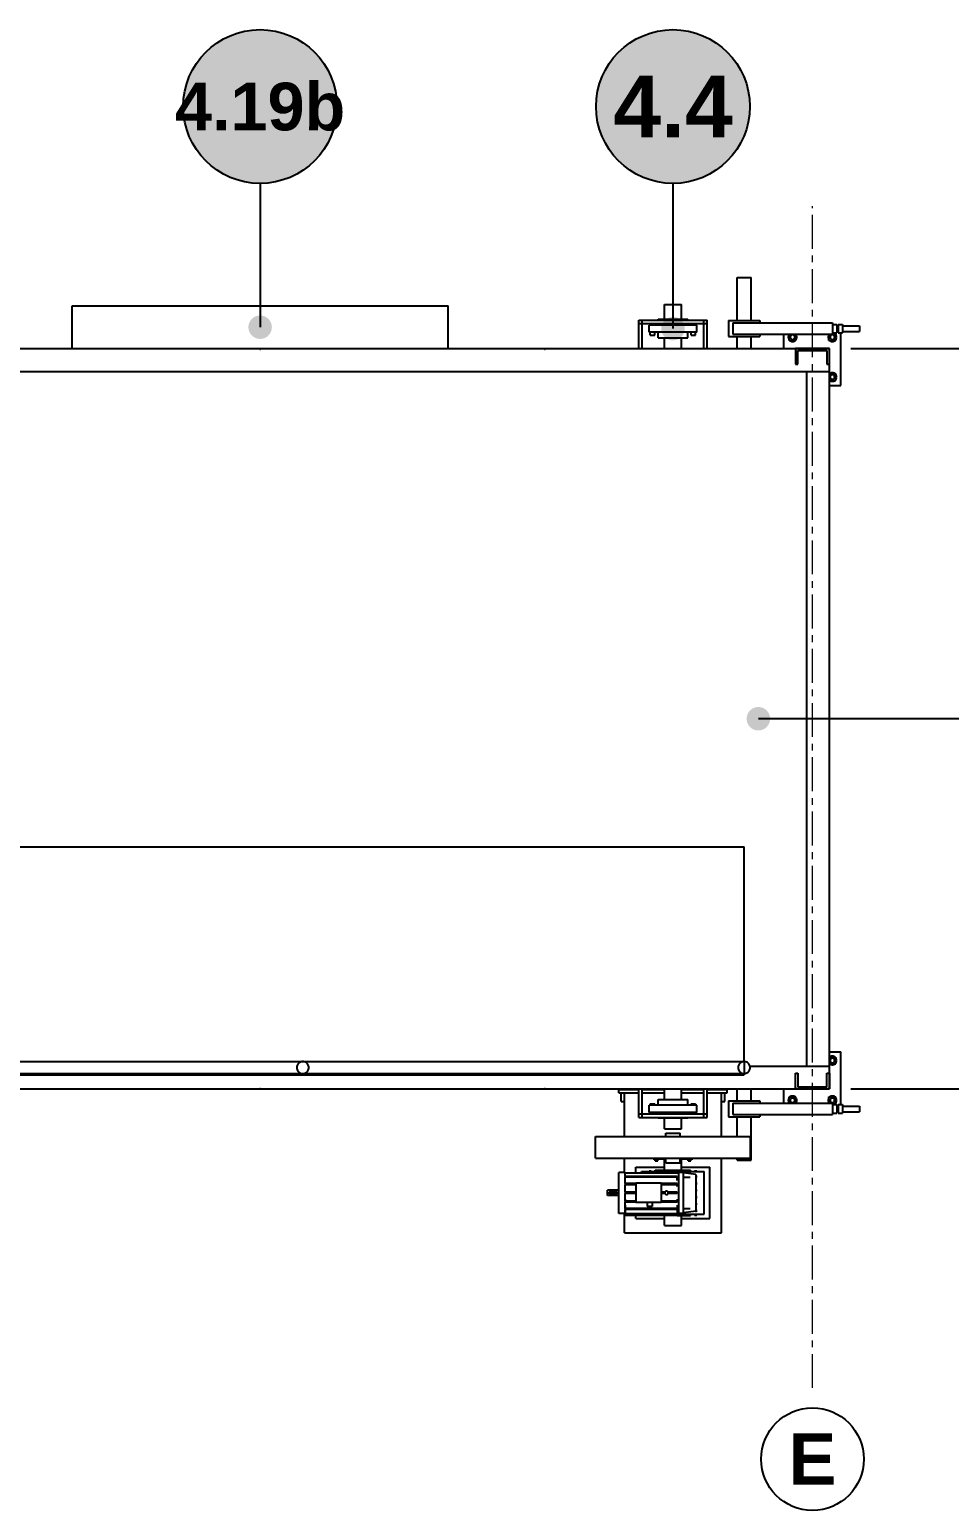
# Model space of a CAD drawing. Header units: millimetres. Extents: x 0 to 420, y 0 to 297.
# Drawn here: x 186.7 to 229.7, y 102.3 to 171.6 of the extents above; entities that cross this region are included whole.
import ezdxf
from ezdxf.enums import TextEntityAlignment as Align

# ---------------------------------------------------------------- set-up
doc = ezdxf.new("R2010")
doc.units = ezdxf.units.MM
doc.header["$LTSCALE"] = 0.5
doc.linetypes.add('CENTER', pattern=[5.08, 3.175, -0.635, 0.635, -0.635])
for name, color, linetype, lineweight in [('COTAS', 7, 'CONTINUOUS', 25), ('EJES', 1, 'CENTER', 18), ('FINO', 7, 'CONTINUOUS', 25), ('RELLENO', 9, 'CONTINUOUS', 13), ('TEXTO', 7, 'CONTINUOUS', 25)]:
    doc.layers.add(name, color=color, linetype=linetype, lineweight=lineweight)
doc.styles.add('NEGRITA', font='arialbd.ttf')
doc.styles.get("Standard").update_dxf_attribs({"font": 'arial.ttf'})
doc.dimstyles.new('IRAM', dxfattribs={"dimtxt": 2.5, "dimasz": 2.5, "dimexe": 1.5, "dimexo": 1, "dimgap": 0.8, "dimtad": 1, "dimdec": 1, "dimtxsty": 'Standard', "dimcen": 2.5, "dimazin": 3, "dimtfac": 1, "dimtmove": 0, "dimatfit": 3})

msp = doc.modelspace()

# ---------------------------------------------------------------- hatches: boundary and pattern name
at = {"layer": 'COTAS'}
h = msp.add_hatch(color=7, dxfattribs=at)
edge = h.paths.add_edge_path()
edge.add_arc((197.4547, 157.6667), 0.55, 0, 360)
h = msp.add_hatch(color=7, dxfattribs=at)
edge = h.paths.add_edge_path()
edge.add_arc((216.788, 157.6), 0.55, 0, 360)
h = msp.add_hatch(color=7, dxfattribs=at)
edge = h.paths.add_edge_path()
edge.add_arc((220.788, 139.3333), 0.55, 0, 360)
at = {"layer": 'RELLENO', "true_color": 0xffffff}
h = msp.add_hatch(color=7, dxfattribs=at)
edge = h.paths.add_edge_path()
edge.add_arc((197.4547, 168), 3.6, 0, 360)
h = msp.add_hatch(color=7, dxfattribs=at)
edge = h.paths.add_edge_path()
edge.add_arc((216.788, 168), 3.6, 0, 360)

# ---------------------------------------------------------------- linework, layer by layer
at = {"layer": 'COTAS'}
for p, q in [((197.4547, 164.4), (197.4547, 157.6667)), ((216.788, 164.4), (216.788, 157.6)), ((238.5213, 139.3333), (220.788, 139.3333))]:
    msp.add_line(p, q, dxfattribs=at)
for centre, radius in [((197.4547, 168), 3.6), ((216.788, 168), 3.6), ((223.3213, 104.6667), 2.4)]:
    msp.add_circle(centre, radius, dxfattribs=at)
at = {"layer": 'EJES'}
msp.add_line((223.3213, 108), (223.3213, 163.3333), dxfattribs=at)
at = {"layer": 'FINO'}
for p, q in [((219.788, 157.9733), (219.788, 160)), ((220.4547, 157.9733), (220.4547, 160)), ((188.6547, 156.6667), (188.6547, 158.6667)), ((188.6547, 158.6667), (206.2547, 158.6667)), ((206.2547, 156.6667), (206.2547, 158.6667)), ((216.388, 158.04), (216.388, 158.7333)), ((217.188, 158.04), (217.188, 158.7333)), ((215.188, 157.84), (215.188, 158)), ((215.188, 158), (218.388, 158)), ((215.188, 156.6667), (215.188, 158)), ((215.188, 158), (215.348, 158)), ((215.188, 157.84), (218.388, 157.84)), ((215.348, 156.6667), (215.348, 158)), ((215.6747, 157.4333), (215.6747, 157.7667)), ((217.9013, 157.7667), (215.6747, 157.7667)), ((217.9013, 157.4333), (215.6747, 157.4333)), ((215.728, 157.7667), (215.728, 157.8333)), ((215.728, 157.3), (215.728, 157.4333)), ((215.9413, 157.7667), (215.9413, 157.8333)), ((215.9413, 157.3), (215.9413, 157.4333)), ((216.0947, 158), (216.0947, 158.04)), ((216.0947, 157.7667), (216.0947, 157.84)), ((216.0947, 157.1733), (216.0947, 157.4333)), ((217.4813, 158), (217.4813, 158.04)), ((217.4813, 157.7667), (217.4813, 157.84)), ((217.4813, 157.1733), (217.4813, 157.4333)), ((217.6347, 157.7667), (217.6347, 157.8333)), ((217.6347, 157.3), (217.6347, 157.4333)), ((217.848, 157.7667), (217.848, 157.8333)), ((217.848, 157.3), (217.848, 157.4333)), ((217.9013, 157.4333), (217.9013, 157.7667)), ((218.228, 156.6667), (218.228, 158)), ((218.228, 158), (218.388, 158)), ((218.388, 157.84), (218.388, 158)), ((218.388, 156.6667), (218.388, 158)), ((219.388, 157.9733), (220.8547, 157.9733)), ((219.388, 157.9733), (219.388, 157.2267)), ((219.588, 157.8667), (224.2547, 157.8667)), ((219.588, 157.8667), (219.588, 157.3333)), ((220.8547, 157.9733), (220.8547, 157.8667)), ((224.2547, 157.8667), (224.2547, 157.3333)), ((224.2547, 157.8), (224.468, 157.8)), ((224.2547, 157.4), (224.468, 157.4)), ((224.468, 157.8), (224.468, 157.4)), ((224.468, 157.7333), (224.5213, 157.7333)), ((224.468, 157.4667), (224.5213, 157.4667)), ((224.5213, 157.8), (224.7347, 157.8)), ((224.5213, 157.8), (224.5213, 157.4)), ((224.5213, 157.4), (224.7347, 157.4)), ((224.6547, 154.9333), (224.6547, 157.4)), ((224.7347, 157.8), (224.7347, 157.4)), ((224.7347, 157.7333), (225.5213, 157.7333)), ((224.7347, 157.4667), (225.5213, 157.4667)), ((216.388, 156.6667), (216.388, 157.1733)), ((217.188, 156.6667), (217.188, 157.1733)), ((219.388, 157.2267), (220.8547, 157.2267)), ((219.588, 157.3333), (224.2547, 157.3333)), ((219.788, 156.6667), (219.788, 157.2267)), ((220.4547, 156.6667), (220.4547, 157.2267)), ((220.8547, 157.3333), (220.8547, 157.2267)), ((221.988, 156.6667), (221.988, 157.3333)), ((222.228, 157.04), (222.228, 157.3333)), ((222.228, 157.04), (222.548, 157.04)), ((222.548, 157.04), (222.548, 157.3333)), ((224.0947, 157.04), (224.0947, 157.3333)), ((224.0947, 157.04), (224.4147, 157.04)), ((224.2547, 157.36), (224.4147, 157.36)), ((224.4147, 157.04), (224.4147, 157.36)), ((50.788, 156.6667), (224.1213, 156.6667)), ((184.1413, 156.6667), (197.4347, 156.6667)), ((197.4347, 156.64), (197.4347, 156.6667)), ((197.4347, 156.64), (197.4747, 156.64)), ((197.4747, 156.64), (197.4747, 156.6667)), ((197.4747, 156.6667), (210.768, 156.6667)), ((210.768, 156.64), (210.768, 156.6667)), ((210.768, 156.64), (210.808, 156.64)), ((210.808, 156.64), (210.808, 156.6667)), ((210.808, 156.6667), (224.1013, 156.6667)), ((222.5213, 156.6667), (222.5213, 155.9333)), ((224.1213, 156.6667), (222.5213, 156.6667)), ((222.6413, 155.9333), (222.6413, 156.5733)), ((222.6413, 156.5733), (224.0013, 156.5733)), ((224.0013, 156.5733), (224.0013, 155.9333)), ((224.1013, 156.64), (224.1013, 156.6667)), ((224.1013, 156.64), (224.1213, 156.64)), ((224.1213, 155.9333), (224.1213, 156.6667)), ((224.1213, 122), (224.1213, 156.6667)), ((224.1213, 155.6), (224.1213, 156.64)), ((50.788, 155.6), (224.1213, 155.6)), ((222.5213, 155.9333), (222.6413, 155.9333)), ((223.0547, 123.0667), (223.0547, 155.6)), ((223.0547, 155.6), (224.1213, 155.6)), ((224.0013, 155.9333), (224.1213, 155.9333)), ((224.1213, 123.0667), (224.1213, 155.6)), ((224.1213, 155.4933), (224.4147, 155.4933)), ((224.4147, 155.1733), (224.4147, 155.4933)), ((224.1213, 155.1733), (224.4147, 155.1733)), ((224.1213, 154.9333), (224.6547, 154.9333)), ((54.788, 133.3333), (220.1213, 133.3333)), ((220.1213, 123.28), (220.1213, 133.3333)), ((224.1213, 123.7333), (224.6547, 123.7333)), ((224.1213, 123.4933), (224.4147, 123.4933)), ((224.4147, 123.1733), (224.4147, 123.4933)), ((224.6547, 121.2667), (224.6547, 123.7333)), ((54.788, 123.28), (220.1213, 123.28)), ((220.3933, 123.0667), (224.1213, 123.0667)), ((222.5213, 122), (222.5213, 122.7333)), ((222.5213, 122.7333), (222.6413, 122.7333)), ((222.6413, 122.7333), (222.6413, 122.0933)), ((223.0547, 123.0667), (224.1213, 123.0667)), ((224.0013, 122.0933), (224.0013, 122.7333)), ((224.0013, 122.7333), (224.1213, 122.7333)), ((224.1213, 123.1733), (224.4147, 123.1733)), ((224.1213, 122.0267), (224.1213, 123.0667)), ((224.1213, 122.7333), (224.1213, 122)), ((54.788, 122.72), (220.1213, 122.72)), ((54.788, 122.6667), (220.1213, 122.6667)), ((220.1213, 122.6667), (220.1213, 122.72)), ((222.6413, 122.0933), (224.0013, 122.0933)), ((50.788, 122), (224.1213, 122)), ((184.1413, 122), (197.4347, 122)), ((197.4347, 122.0267), (197.4747, 122.0267)), ((197.4347, 122), (197.4347, 122.0267)), ((197.4747, 122), (197.4747, 122.0267)), ((197.4747, 122), (210.768, 122)), ((210.768, 122.0267), (210.808, 122.0267)), ((210.768, 122), (210.768, 122.0267)), ((210.808, 122), (210.808, 122.0267)), ((210.808, 122), (224.1013, 122)), ((214.2547, 121.8133), (214.2547, 121.9733)), ((214.2547, 121.9733), (215.188, 121.9733)), ((214.2547, 121.8133), (215.188, 121.8133)), ((214.3613, 121.4133), (214.3613, 121.8133)), ((214.5213, 119.7733), (214.5213, 121.8133)), ((215.188, 120.6667), (215.188, 122)), ((215.348, 120.6667), (215.348, 122)), ((215.348, 121.9733), (216.388, 121.9733)), ((215.348, 121.8133), (216.388, 121.8133)), ((216.0947, 121.2333), (216.0947, 121.5067)), ((216.388, 121.5067), (216.388, 122)), ((217.188, 121.5067), (217.188, 122)), ((217.188, 121.9733), (218.228, 121.9733)), ((217.188, 121.8133), (218.228, 121.8133)), ((217.4813, 121.2333), (217.4813, 121.5067)), ((218.228, 120.6667), (218.228, 122)), ((218.388, 120.6667), (218.388, 122)), ((218.388, 121.9733), (219.3213, 121.9733)), ((218.388, 121.8133), (219.3213, 121.8133)), ((219.0547, 119.7733), (219.0547, 121.8133)), ((219.2147, 121.4133), (219.2147, 121.8133)), ((219.3213, 121.8133), (219.3213, 121.9733)), ((219.388, 121.44), (220.8547, 121.44)), ((219.388, 121.44), (219.388, 120.6933)), ((219.788, 121.44), (219.788, 122)), ((220.4547, 121.44), (220.4547, 122)), ((220.8547, 121.44), (220.8547, 121.3333)), ((221.988, 121.3333), (221.988, 122)), ((222.228, 121.3333), (222.228, 121.6267)), ((222.228, 121.6267), (222.548, 121.6267)), ((224.1213, 122), (222.5213, 122)), ((222.548, 121.3333), (222.548, 121.6267)), ((224.0947, 121.3333), (224.0947, 121.6267)), ((224.0947, 121.6267), (224.4147, 121.6267)), ((224.1013, 122.0267), (224.1213, 122.0267)), ((224.1013, 122), (224.1013, 122.0267)), ((224.4147, 121.3067), (224.4147, 121.6267)), ((215.188, 120.6667), (215.188, 120.8267)), ((215.188, 120.8267), (218.388, 120.8267)), ((215.188, 120.6667), (218.388, 120.6667)), ((215.188, 120.6667), (215.348, 120.6667)), ((215.6747, 120.9), (215.6747, 121.2333)), ((217.9013, 121.2333), (215.6747, 121.2333)), ((217.9013, 120.9), (215.6747, 120.9)), ((215.728, 121.2333), (215.728, 121.3)), ((215.728, 120.8267), (215.728, 120.9)), ((215.9413, 121.2333), (215.9413, 121.3)), ((215.9413, 120.8267), (215.9413, 120.9)), ((216.0947, 120.8267), (216.0947, 120.9)), ((216.0947, 120.64), (216.0947, 120.6667)), ((217.4813, 120.8267), (217.4813, 120.9)), ((217.4813, 120.64), (217.4813, 120.6667)), ((217.6347, 121.2333), (217.6347, 121.3)), ((217.6347, 120.8267), (217.6347, 120.9)), ((217.848, 121.2333), (217.848, 121.3)), ((217.848, 120.8267), (217.848, 120.9)), ((217.9013, 120.9), (217.9013, 121.2333)), ((218.228, 120.6667), (218.388, 120.6667)), ((218.388, 120.6667), (218.388, 120.8267)), ((219.388, 120.6933), (220.8547, 120.6933)), ((219.588, 121.3333), (224.2547, 121.3333)), ((219.588, 121.3333), (219.588, 120.8)), ((219.588, 120.8), (224.2547, 120.8)), ((219.788, 119.7733), (219.788, 120.6933)), ((220.4547, 118.6667), (220.4547, 120.6933)), ((220.8547, 120.8), (220.8547, 120.6933)), ((224.2547, 121.3333), (224.2547, 120.8)), ((224.2547, 121.3067), (224.4147, 121.3067)), ((224.2547, 121.2667), (224.468, 121.2667)), ((224.2547, 120.8667), (224.468, 120.8667)), ((224.468, 121.2667), (224.468, 120.8667)), ((224.468, 121.2), (224.5213, 121.2)), ((224.468, 120.9333), (224.5213, 120.9333)), ((224.5213, 121.2667), (224.7347, 121.2667)), ((224.5213, 121.2667), (224.5213, 120.8667)), ((224.5213, 120.8667), (224.7347, 120.8667)), ((224.7347, 121.2667), (224.7347, 120.8667)), ((224.7347, 121.2), (225.5213, 121.2)), ((224.7347, 120.9333), (225.5213, 120.9333)), ((216.388, 120.1333), (216.388, 120.64)), ((217.188, 120.1333), (217.188, 120.64)), ((213.1547, 118.76), (213.1547, 119.7733)), ((213.1547, 118.76), (213.1547, 119.7733)), ((216.4547, 119.7733), (216.4547, 119.9333)), ((217.1213, 119.7733), (217.1213, 119.9333)), ((220.4213, 118.76), (220.4213, 119.7733)), ((214.5213, 118.0933), (214.5213, 118.76)), ((215.8547, 118.72), (215.8547, 118.7387)), ((215.8547, 118.7387), (216.4547, 118.7387)), ((215.8547, 118.72), (216.4547, 118.72)), ((215.948, 118.64), (215.948, 118.72)), ((216.0813, 118.64), (216.0813, 118.72)), ((216.388, 118.2), (216.388, 118.6667)), ((216.4547, 118.5333), (216.4547, 118.76)), ((217.1213, 118.5333), (217.1213, 118.76)), ((217.1213, 118.7387), (217.7213, 118.7387)), ((217.1213, 118.72), (217.7213, 118.72)), ((217.188, 118.2), (217.188, 118.6667)), ((217.4947, 118.64), (217.4947, 118.72)), ((217.628, 118.64), (217.628, 118.72)), ((217.7213, 118.72), (217.7213, 118.7387)), ((219.0547, 115.2667), (219.0547, 118.76)), ((219.788, 118.6667), (219.788, 118.76)), ((214.5427, 118.0933), (214.2547, 118.0933)), ((217.0627, 118.0507), (214.5427, 118.0507)), ((214.5427, 117.908), (214.5427, 117.8667)), ((216.9907, 117.908), (214.5427, 117.908)), ((215.0547, 118.0507), (215.0547, 118.3333)), ((215.0547, 118.3333), (216.388, 118.3333)), ((215.3213, 118.0507), (215.3213, 118.1333)), ((215.3213, 118.1333), (218.2547, 118.1333)), ((215.668, 118.1333), (215.668, 118.1733)), ((215.668, 118.1733), (215.7747, 118.1733)), ((215.7747, 118.1333), (215.7747, 118.1733)), ((215.9613, 118.1333), (215.9613, 118.2)), ((216.3347, 118.1333), (216.3347, 118.1733)), ((216.3347, 118.1733), (216.4413, 118.1733)), ((216.4413, 118.1333), (216.4413, 118.1733)), ((216.9907, 117.908), (216.9907, 117.8667)), ((217.2787, 118.0933), (217.0627, 118.0933)), ((217.1347, 118.1333), (217.1347, 118.1733)), ((217.1347, 118.1733), (217.2413, 118.1733)), ((217.188, 118.3333), (218.5213, 118.3333)), ((217.2413, 118.1333), (217.2413, 118.1733)), ((217.8547, 117.9867), (217.2787, 118.072)), ((217.6147, 118.1333), (217.6147, 118.2)), ((217.8013, 118.1333), (217.8013, 118.1733)), ((217.8013, 118.1733), (217.908, 118.1733)), ((217.8547, 117.9333), (217.8547, 117.8533)), ((217.8747, 117.9333), (217.8547, 117.9333)), ((217.8747, 117.9333), (217.8747, 117.8533)), ((217.908, 118.1333), (217.908, 118.1733)), ((218.2547, 116.1333), (218.2547, 118.1333)), ((218.5213, 115.9333), (218.5213, 118.3333)), ((214.2547, 117.26), (213.7213, 117.26)), ((214.5427, 117.716), (214.5427, 117.8667)), ((216.9907, 117.8667), (214.5427, 117.8667)), ((214.5427, 117.568), (214.5427, 117.5147)), ((215.0467, 117.568), (214.5427, 117.568)), ((214.5427, 117.4333), (214.5427, 117.5147)), ((215.0467, 117.5147), (214.5427, 117.5147)), ((215.0467, 117.5813), (215.0467, 116.6853)), ((216.2347, 117.5813), (215.0467, 117.5813)), ((216.2347, 117.5813), (216.2347, 116.6853)), ((216.9907, 117.568), (216.2347, 117.568)), ((216.9907, 117.5147), (216.2347, 117.5147)), ((216.9907, 117.8667), (217.0627, 117.8667)), ((216.9907, 117.716), (216.9907, 117.8667)), ((216.9907, 117.568), (216.9907, 117.5147)), ((216.9907, 117.4333), (216.9907, 117.5147)), ((217.2787, 117.8667), (217.588, 117.8667)), ((217.8747, 117.8533), (217.8547, 117.8533)), ((217.8747, 117.6133), (217.8547, 117.6133)), ((217.8747, 117.5333), (217.8547, 117.5333)), ((217.8747, 117.2933), (217.8547, 117.2933)), ((217.8747, 117.2133), (217.8547, 117.2133)), ((217.8747, 117.6133), (217.8747, 117.5333)), ((217.8747, 117.2933), (217.8747, 117.2133)), ((214.2547, 117.0067), (213.7213, 117.0067)), ((213.8013, 117.1733), (213.8013, 117.0933)), ((214.1747, 117.1733), (213.8013, 117.1733)), ((214.1747, 117.0933), (213.8013, 117.0933)), ((214.1747, 117.1733), (214.1747, 117.0933)), ((214.5427, 117.1627), (214.5427, 117.104)), ((215.0467, 117.1627), (214.5427, 117.1627)), ((215.0467, 117.104), (214.5427, 117.104)), ((214.5427, 116.8333), (214.5427, 116.752)), ((214.5427, 116.752), (214.5427, 116.6987)), ((215.0467, 116.752), (214.5427, 116.752)), ((215.0467, 116.6987), (214.5427, 116.6987)), ((214.5427, 116.5507), (214.5427, 116.4)), ((216.2347, 116.6853), (215.0467, 116.6853)), ((215.5747, 116.6853), (215.5747, 116.4987)), ((215.8147, 116.6853), (215.8147, 116.4987)), ((216.412, 117.1627), (216.2347, 117.1627)), ((216.412, 117.104), (216.2347, 117.104)), ((216.9907, 116.752), (216.2347, 116.752)), ((216.9907, 116.6987), (216.2347, 116.6987)), ((216.9907, 117.1627), (216.5613, 117.1627)), ((216.9907, 117.104), (216.5613, 117.104)), ((216.9907, 117.1627), (216.9907, 117.104)), ((216.9907, 116.8333), (216.9907, 116.752)), ((216.9907, 116.752), (216.9907, 116.6987)), ((216.9907, 116.5507), (216.9907, 116.4)), ((217.8747, 116.9733), (217.8547, 116.9733)), ((217.8747, 116.8933), (217.8547, 116.8933)), ((217.8747, 116.6533), (217.8547, 116.6533)), ((217.8747, 116.5733), (217.8547, 116.5733)), ((217.8747, 116.9733), (217.8747, 116.8933)), ((217.8747, 116.6533), (217.8747, 116.5733)), ((214.5427, 116.1733), (214.2547, 116.1733)), ((214.5213, 115.2667), (214.5213, 116.1733)), ((214.5427, 116.4), (214.5427, 116.3587)), ((216.9907, 116.4), (214.5427, 116.4)), ((216.9907, 116.3587), (214.5427, 116.3587)), ((214.5427, 116.356), (214.5427, 116.1587)), ((214.5427, 116.1587), (214.5427, 116.136)), ((216.9907, 116.1587), (214.5427, 116.1587)), ((214.5427, 116.136), (214.5427, 116.0667)), ((216.9907, 116.136), (214.5427, 116.136)), ((216.9907, 116.0667), (214.5427, 116.0667)), ((215.0547, 115.9333), (215.0547, 116.0667)), ((215.0547, 115.9333), (216.388, 115.9333)), ((216.388, 115.6), (216.388, 116.0667)), ((216.9907, 116.4), (217.0627, 116.4)), ((216.9907, 116.4), (216.9907, 116.3587)), ((216.9907, 116.356), (216.9907, 116.1587)), ((217.0627, 116.216), (216.9907, 116.216)), ((216.9907, 116.1587), (216.9907, 116.136)), ((216.9907, 116.136), (216.9907, 116.0667)), ((216.9907, 116.1333), (218.2547, 116.1333)), ((217.2787, 116.1733), (217.0627, 116.1733)), ((217.1347, 116.0933), (217.1347, 116.1333)), ((217.1347, 116.0933), (217.2413, 116.0933)), ((217.188, 115.6), (217.188, 116.0667)), ((217.188, 115.9333), (218.5213, 115.9333)), ((217.2413, 116.0933), (217.2413, 116.1333)), ((217.2787, 116.4), (217.588, 116.4)), ((217.8547, 116.28), (217.2787, 116.1947)), ((217.6147, 116.0667), (217.6147, 116.1333)), ((217.8013, 116.0933), (217.8013, 116.1333)), ((217.8013, 116.0933), (217.908, 116.0933)), ((217.8547, 116.3333), (217.8547, 116.2533)), ((217.8747, 116.3333), (217.8547, 116.3333)), ((217.8747, 116.2533), (217.8547, 116.2533)), ((217.8747, 116.3333), (217.8747, 116.2533)), ((217.908, 116.0933), (217.908, 116.1333)), ((214.5213, 115.2667), (219.0547, 115.2667))]:
    msp.add_line(p, q, dxfattribs=at)
for points in [[(219.788, 160), (219.8707, 160), (219.9547, 160), (220.0387, 160), (220.1213, 160)], [(220.1213, 160), (220.204, 160), (220.288, 160), (220.372, 160), (220.4547, 160)], [(216.388, 158.7333), (216.488, 158.7333), (216.588, 158.7333), (216.688, 158.7333), (216.788, 158.7333)], [(216.788, 158.7333), (216.888, 158.7333), (216.988, 158.7333), (217.088, 158.7333), (217.188, 158.7333)], [(215.728, 157.8333), (215.7547, 157.8333), (215.7813, 157.8333), (215.808, 157.8333), (215.8347, 157.8333)], [(215.8347, 157.8333), (215.8613, 157.8333), (215.888, 157.8333), (215.9147, 157.8333), (215.9413, 157.8333)], [(216.0947, 158.04), (216.268, 158.04), (216.4413, 158.04), (216.6147, 158.04), (216.788, 158.04)], [(216.788, 158.04), (216.9613, 158.04), (217.1347, 158.04), (217.308, 158.04), (217.4813, 158.04)], [(217.6347, 157.8333), (217.6613, 157.8333), (217.688, 157.8333), (217.7147, 157.8333), (217.7413, 157.8333)], [(217.7413, 157.8333), (217.768, 157.8333), (217.7947, 157.8333), (217.8213, 157.8333), (217.848, 157.8333)], [(224.3747, 157.36), (224.3573, 157.372), (224.3373, 157.3813), (224.3173, 157.3893), (224.2973, 157.396), (224.276, 157.3987), (224.2547, 157.4)], [(225.5213, 157.7333), (225.5213, 157.7), (225.5213, 157.6667), (225.5213, 157.6333), (225.5213, 157.6)], [(225.5213, 157.6), (225.5213, 157.5667), (225.5213, 157.5333), (225.5213, 157.5), (225.5213, 157.4667)], [(215.728, 157.3), (215.7547, 157.3), (215.7813, 157.3), (215.808, 157.3), (215.8347, 157.3)], [(215.8347, 157.3), (215.8613, 157.3), (215.888, 157.3), (215.9147, 157.3), (215.9413, 157.3)], [(216.0947, 157.1733), (216.268, 157.1733), (216.4413, 157.1733), (216.6147, 157.1733), (216.788, 157.1733)], [(216.788, 157.1733), (216.9613, 157.1733), (217.1347, 157.1733), (217.308, 157.1733), (217.4813, 157.1733)], [(217.6347, 157.3), (217.6613, 157.3), (217.688, 157.3), (217.7147, 157.3), (217.7413, 157.3)], [(217.7413, 157.3), (217.768, 157.3), (217.7947, 157.3), (217.8213, 157.3), (217.848, 157.3)], [(222.228, 157.32), (222.212, 157.296), (222.2, 157.2693), (222.192, 157.2427), (222.188, 157.2147), (222.188, 157.1853), (222.192, 157.1573), (222.2, 157.1307), (222.212, 157.104), (222.228, 157.08)], [(222.268, 157.04), (222.292, 157.024), (222.3187, 157.012), (222.3453, 157.004), (222.3733, 157), (222.4027, 157), (222.4307, 157.004), (222.4573, 157.012), (222.484, 157.024), (222.508, 157.04)], [(222.4947, 157.2), (222.4933, 157.2147), (222.4907, 157.2293), (222.4853, 157.244), (222.4787, 157.256), (222.4693, 157.268), (222.46, 157.2787), (222.448, 157.288), (222.4347, 157.296), (222.4213, 157.3013), (222.4067, 157.3053), (222.392, 157.3067), (222.3773, 157.3067), (222.3627, 157.304), (222.348, 157.2987), (222.3347, 157.292), (222.3227, 157.284), (222.3107, 157.2747), (222.3013, 157.2627), (222.2933, 157.2507), (222.288, 157.236), (222.284, 157.2227), (222.2813, 157.208), (222.2813, 157.192), (222.284, 157.1773), (222.288, 157.164), (222.2933, 157.1493), (222.3013, 157.1373), (222.3107, 157.1253), (222.3227, 157.116), (222.3347, 157.108), (222.348, 157.1013), (222.3627, 157.096), (222.3773, 157.0933), (222.392, 157.0933), (222.4067, 157.0947), (222.4213, 157.0987), (222.4347, 157.104), (222.448, 157.112), (222.46, 157.1213), (222.4693, 157.132), (222.4787, 157.144), (222.4853, 157.156), (222.4907, 157.1707), (222.4933, 157.1853), (222.4947, 157.2)], [(222.588, 157.2), (222.5867, 157.2213), (222.584, 157.2427), (222.5773, 157.2627), (222.5693, 157.2827), (222.56, 157.3027), (222.548, 157.32)], [(222.548, 157.08), (222.56, 157.0973), (222.5693, 157.1173), (222.5773, 157.1373), (222.584, 157.1573), (222.5867, 157.1787), (222.588, 157.2)], [(224.0947, 157.32), (224.0787, 157.296), (224.0667, 157.2693), (224.0587, 157.2427), (224.0547, 157.2147), (224.0547, 157.1853), (224.0587, 157.1573), (224.0667, 157.1307), (224.0787, 157.104), (224.0947, 157.08)], [(224.1347, 157.04), (224.1587, 157.024), (224.1853, 157.012), (224.212, 157.004), (224.24, 157), (224.2693, 157), (224.2973, 157.004), (224.324, 157.012), (224.3507, 157.024), (224.3747, 157.04)], [(224.3613, 157.2), (224.36, 157.2147), (224.3573, 157.2293), (224.352, 157.244), (224.3453, 157.256), (224.336, 157.268), (224.3267, 157.2787), (224.3147, 157.288), (224.3013, 157.296), (224.288, 157.3013), (224.2733, 157.3053), (224.2587, 157.3067), (224.244, 157.3067), (224.2293, 157.304), (224.2147, 157.2987), (224.2013, 157.292), (224.1893, 157.284), (224.1773, 157.2747), (224.168, 157.2627), (224.16, 157.2507), (224.1547, 157.236), (224.1507, 157.2227), (224.148, 157.208), (224.148, 157.192), (224.1507, 157.1773), (224.1547, 157.164), (224.16, 157.1493), (224.168, 157.1373), (224.1773, 157.1253), (224.1893, 157.116), (224.2013, 157.108), (224.2147, 157.1013), (224.2293, 157.096), (224.244, 157.0933), (224.2587, 157.0933), (224.2733, 157.0947), (224.288, 157.0987), (224.3013, 157.104), (224.3147, 157.112), (224.3267, 157.1213), (224.336, 157.132), (224.3453, 157.144), (224.352, 157.156), (224.3573, 157.1707), (224.36, 157.1853), (224.3613, 157.2)], [(224.4547, 157.2), (224.4533, 157.2213), (224.4507, 157.2427), (224.444, 157.2627), (224.436, 157.2827), (224.4267, 157.3027), (224.4147, 157.32)], [(224.4147, 157.08), (224.4267, 157.0973), (224.436, 157.1173), (224.444, 157.1373), (224.4507, 157.1573), (224.4533, 157.1787), (224.4547, 157.2)], [(224.3747, 155.4933), (224.3507, 155.5093), (224.324, 155.5213), (224.2973, 155.5293), (224.2693, 155.5333), (224.24, 155.5333), (224.212, 155.5293), (224.1853, 155.5213), (224.1587, 155.5093), (224.1347, 155.4933)], [(224.3613, 155.3333), (224.36, 155.348), (224.3573, 155.3627), (224.352, 155.3773), (224.3453, 155.3893), (224.336, 155.4013), (224.3267, 155.412), (224.3147, 155.4213), (224.3013, 155.4293), (224.288, 155.4347), (224.2733, 155.4387), (224.2587, 155.44), (224.244, 155.44), (224.2293, 155.4373), (224.2147, 155.432), (224.2013, 155.4253), (224.1893, 155.4173), (224.1773, 155.408), (224.168, 155.396), (224.16, 155.384), (224.1547, 155.3693), (224.1507, 155.356), (224.148, 155.3413), (224.148, 155.3253), (224.1507, 155.3107), (224.1547, 155.2973), (224.16, 155.2827), (224.168, 155.2707), (224.1773, 155.2587), (224.1893, 155.2493), (224.2013, 155.2413), (224.2147, 155.2347), (224.2293, 155.2293), (224.244, 155.2267), (224.2587, 155.2267), (224.2733, 155.228), (224.288, 155.232), (224.3013, 155.2373), (224.3147, 155.2453), (224.3267, 155.2547), (224.336, 155.2653), (224.3453, 155.2773), (224.352, 155.2893), (224.3573, 155.304), (224.36, 155.3187), (224.3613, 155.3333)], [(224.4547, 155.3333), (224.4533, 155.3547), (224.4507, 155.376), (224.444, 155.396), (224.436, 155.416), (224.4267, 155.436), (224.4147, 155.4533)], [(224.4147, 155.2133), (224.4267, 155.2307), (224.436, 155.2507), (224.444, 155.2707), (224.4507, 155.2907), (224.4533, 155.312), (224.4547, 155.3333)], [(224.1347, 155.1733), (224.1587, 155.1573), (224.1853, 155.1453), (224.212, 155.1373), (224.24, 155.1333), (224.2693, 155.1333), (224.2973, 155.1373), (224.324, 155.1453), (224.3507, 155.1573), (224.3747, 155.1733)], [(224.3747, 123.4933), (224.3507, 123.5093), (224.324, 123.5213), (224.2973, 123.5293), (224.2693, 123.5333), (224.24, 123.5333), (224.212, 123.5293), (224.1853, 123.5213), (224.1587, 123.5093), (224.1347, 123.4933)], [(224.3613, 123.3333), (224.36, 123.348), (224.3573, 123.3627), (224.352, 123.3773), (224.3453, 123.3893), (224.336, 123.4013), (224.3267, 123.412), (224.3147, 123.4213), (224.3013, 123.4293), (224.288, 123.4347), (224.2733, 123.4387), (224.2587, 123.44), (224.244, 123.44), (224.2293, 123.4373), (224.2147, 123.432), (224.2013, 123.4253), (224.1893, 123.4173), (224.1773, 123.408), (224.168, 123.396), (224.16, 123.384), (224.1547, 123.3693), (224.1507, 123.356), (224.148, 123.3413), (224.148, 123.3253), (224.1507, 123.3107), (224.1547, 123.2973), (224.16, 123.2827), (224.168, 123.2707), (224.1773, 123.2587), (224.1893, 123.2493), (224.2013, 123.2413), (224.2147, 123.2347), (224.2293, 123.2293), (224.244, 123.2267), (224.2587, 123.2267), (224.2733, 123.228), (224.288, 123.232), (224.3013, 123.2373), (224.3147, 123.2453), (224.3267, 123.2547), (224.336, 123.2653), (224.3453, 123.2773), (224.352, 123.2893), (224.3573, 123.304), (224.36, 123.3187), (224.3613, 123.3333)], [(224.4547, 123.3333), (224.4533, 123.3547), (224.4507, 123.376), (224.444, 123.396), (224.436, 123.416), (224.4267, 123.436), (224.4147, 123.4533)], [(199.7347, 123), (199.732, 123.0387), (199.724, 123.0773), (199.7107, 123.1133), (199.692, 123.148), (199.6693, 123.18), (199.6427, 123.208), (199.6107, 123.232), (199.5773, 123.252), (199.5413, 123.2667), (199.5027, 123.276), (199.464, 123.28), (199.4253, 123.2787), (199.3867, 123.272), (199.3493, 123.26), (199.3147, 123.2427), (199.2827, 123.22), (199.2533, 123.1947), (199.228, 123.164), (199.208, 123.132), (199.192, 123.096), (199.1813, 123.0587), (199.176, 123.02), (199.176, 122.98), (199.1813, 122.9413), (199.192, 122.904), (199.208, 122.868), (199.228, 122.836), (199.2533, 122.8053), (199.2827, 122.78), (199.3147, 122.7573), (199.3493, 122.74), (199.3867, 122.728), (199.4253, 122.7213), (199.464, 122.72), (199.5027, 122.724), (199.5413, 122.7333), (199.5773, 122.748), (199.6107, 122.768), (199.6427, 122.792), (199.6693, 122.82), (199.692, 122.852), (199.7107, 122.8867), (199.724, 122.9227), (199.732, 122.9613), (199.7347, 123)], [(220.4013, 123), (220.3987, 123.0387), (220.3907, 123.0773), (220.3773, 123.1133), (220.3587, 123.148), (220.336, 123.18), (220.3093, 123.208), (220.2773, 123.232), (220.244, 123.252), (220.208, 123.2667), (220.1693, 123.276), (220.1307, 123.28), (220.092, 123.2787), (220.0533, 123.272), (220.016, 123.26), (219.9813, 123.2427), (219.9493, 123.22), (219.92, 123.1947), (219.8947, 123.164), (219.8747, 123.132), (219.8587, 123.096), (219.848, 123.0587), (219.8427, 123.02), (219.8427, 122.98), (219.848, 122.9413), (219.8587, 122.904), (219.8747, 122.868), (219.8947, 122.836), (219.92, 122.8053), (219.9493, 122.78), (219.9813, 122.7573), (220.016, 122.74), (220.0533, 122.728), (220.092, 122.7213), (220.1307, 122.72), (220.1693, 122.724), (220.208, 122.7333), (220.244, 122.748), (220.2773, 122.768), (220.3093, 122.792), (220.336, 122.82), (220.3587, 122.852), (220.3773, 122.8867), (220.3907, 122.9227), (220.3987, 122.9613), (220.4013, 123)], [(220.1213, 123.28), (220.1213, 123.2107), (220.1213, 123.14), (220.1213, 123.0693), (220.1213, 123)], [(220.1213, 123), (220.1213, 122.9307), (220.1213, 122.86), (220.1213, 122.7893), (220.1213, 122.72)], [(224.1347, 123.1733), (224.1587, 123.1573), (224.1853, 123.1453), (224.212, 123.1373), (224.24, 123.1333), (224.2693, 123.1333), (224.2973, 123.1373), (224.324, 123.1453), (224.3507, 123.1573), (224.3747, 123.1733)], [(224.4147, 123.2133), (224.4267, 123.2307), (224.436, 123.2507), (224.444, 123.2707), (224.4507, 123.2907), (224.4533, 123.312), (224.4547, 123.3333)], [(214.3613, 121.4133), (214.4013, 121.4133), (214.4413, 121.4133), (214.4813, 121.4133), (214.5213, 121.4133)], [(216.0947, 121.5067), (216.268, 121.5067), (216.4413, 121.5067), (216.6147, 121.5067), (216.788, 121.5067)], [(216.788, 121.5067), (216.9613, 121.5067), (217.1347, 121.5067), (217.308, 121.5067), (217.4813, 121.5067)], [(219.0547, 121.4133), (219.0947, 121.4133), (219.1347, 121.4133), (219.1747, 121.4133), (219.2147, 121.4133)], [(222.228, 121.5867), (222.212, 121.5627), (222.2, 121.536), (222.192, 121.5093), (222.188, 121.4813), (222.188, 121.452), (222.192, 121.424), (222.2, 121.3973), (222.212, 121.3707), (222.228, 121.3467)], [(222.508, 121.6267), (222.484, 121.6427), (222.4573, 121.6547), (222.4307, 121.6627), (222.4027, 121.6667), (222.3733, 121.6667), (222.3453, 121.6627), (222.3187, 121.6547), (222.292, 121.6427), (222.268, 121.6267)], [(222.4947, 121.4667), (222.4933, 121.4813), (222.4907, 121.496), (222.4853, 121.5107), (222.4787, 121.5227), (222.4693, 121.5347), (222.46, 121.5453), (222.448, 121.5547), (222.4347, 121.5627), (222.4213, 121.568), (222.4067, 121.572), (222.392, 121.5733), (222.3773, 121.5733), (222.3627, 121.5707), (222.348, 121.5653), (222.3347, 121.5587), (222.3227, 121.5507), (222.3107, 121.5413), (222.3013, 121.5293), (222.2933, 121.5173), (222.288, 121.5027), (222.284, 121.4893), (222.2813, 121.4747), (222.2813, 121.4587), (222.284, 121.444), (222.288, 121.4307), (222.2933, 121.416), (222.3013, 121.404), (222.3107, 121.392), (222.3227, 121.3827), (222.3347, 121.3747), (222.348, 121.368), (222.3627, 121.3627), (222.3773, 121.36), (222.392, 121.36), (222.4067, 121.3613), (222.4213, 121.3653), (222.4347, 121.3707), (222.448, 121.3787), (222.46, 121.388), (222.4693, 121.3987), (222.4787, 121.4107), (222.4853, 121.4227), (222.4907, 121.4373), (222.4933, 121.452), (222.4947, 121.4667)], [(222.588, 121.4667), (222.5867, 121.488), (222.584, 121.5093), (222.5773, 121.5293), (222.5693, 121.5493), (222.56, 121.5693), (222.548, 121.5867)], [(222.548, 121.3467), (222.56, 121.364), (222.5693, 121.384), (222.5773, 121.404), (222.584, 121.424), (222.5867, 121.4453), (222.588, 121.4667)], [(224.0947, 121.5867), (224.0787, 121.5627), (224.0667, 121.536), (224.0587, 121.5093), (224.0547, 121.4813), (224.0547, 121.452), (224.0587, 121.424), (224.0667, 121.3973), (224.0787, 121.3707), (224.0947, 121.3467)], [(224.3747, 121.6267), (224.3507, 121.6427), (224.324, 121.6547), (224.2973, 121.6627), (224.2693, 121.6667), (224.24, 121.6667), (224.212, 121.6627), (224.1853, 121.6547), (224.1587, 121.6427), (224.1347, 121.6267)], [(224.3613, 121.4667), (224.36, 121.4813), (224.3573, 121.496), (224.352, 121.5107), (224.3453, 121.5227), (224.336, 121.5347), (224.3267, 121.5453), (224.3147, 121.5547), (224.3013, 121.5627), (224.288, 121.568), (224.2733, 121.572), (224.2587, 121.5733), (224.244, 121.5733), (224.2293, 121.5707), (224.2147, 121.5653), (224.2013, 121.5587), (224.1893, 121.5507), (224.1773, 121.5413), (224.168, 121.5293), (224.16, 121.5173), (224.1547, 121.5027), (224.1507, 121.4893), (224.148, 121.4747), (224.148, 121.4587), (224.1507, 121.444), (224.1547, 121.4307), (224.16, 121.416), (224.168, 121.404), (224.1773, 121.392), (224.1893, 121.3827), (224.2013, 121.3747), (224.2147, 121.368), (224.2293, 121.3627), (224.244, 121.36), (224.2587, 121.36), (224.2733, 121.3613), (224.288, 121.3653), (224.3013, 121.3707), (224.3147, 121.3787), (224.3267, 121.388), (224.336, 121.3987), (224.3453, 121.4107), (224.352, 121.4227), (224.3573, 121.4373), (224.36, 121.452), (224.3613, 121.4667)], [(224.4547, 121.4667), (224.4533, 121.488), (224.4507, 121.5093), (224.444, 121.5293), (224.436, 121.5493), (224.4267, 121.5693), (224.4147, 121.5867)], [(224.4147, 121.3467), (224.4267, 121.364), (224.436, 121.384), (224.444, 121.404), (224.4507, 121.424), (224.4533, 121.4453), (224.4547, 121.4667)], [(215.728, 121.3), (215.7547, 121.3), (215.7813, 121.3), (215.808, 121.3), (215.8347, 121.3)], [(215.8347, 121.3), (215.8613, 121.3), (215.888, 121.3), (215.9147, 121.3), (215.9413, 121.3)], [(217.6347, 121.3), (217.6613, 121.3), (217.688, 121.3), (217.7147, 121.3), (217.7413, 121.3)], [(217.7413, 121.3), (217.768, 121.3), (217.7947, 121.3), (217.8213, 121.3), (217.848, 121.3)], [(224.2547, 121.2667), (224.276, 121.268), (224.2973, 121.2707), (224.3173, 121.2773), (224.3373, 121.2853), (224.3573, 121.2947), (224.3747, 121.3067)], [(225.5213, 121.2), (225.5213, 121.1667), (225.5213, 121.1333), (225.5213, 121.1), (225.5213, 121.0667)], [(225.5213, 121.0667), (225.5213, 121.0333), (225.5213, 121), (225.5213, 120.9667), (225.5213, 120.9333)], [(216.0947, 120.64), (216.268, 120.64), (216.4413, 120.64), (216.6147, 120.64), (216.788, 120.64)], [(216.388, 120.1333), (216.488, 120.1333), (216.588, 120.1333), (216.688, 120.1333), (216.788, 120.1333)], [(216.788, 120.64), (216.9613, 120.64), (217.1347, 120.64), (217.308, 120.64), (217.4813, 120.64)], [(216.788, 120.1333), (216.888, 120.1333), (216.988, 120.1333), (217.088, 120.1333), (217.188, 120.1333)], [(213.1547, 119.7733), (213.3573, 119.7733), (213.5587, 119.7733), (213.7613, 119.7733), (213.9627, 119.7733), (214.164, 119.7733), (214.3667, 119.7733), (214.568, 119.7733), (214.7693, 119.7733), (214.972, 119.7733), (215.1733, 119.7733), (215.3747, 119.7733), (215.5773, 119.7733), (215.7787, 119.7733), (215.9813, 119.7733), (216.1827, 119.7733), (216.384, 119.7733), (216.5867, 119.7733), (216.788, 119.7733), (216.9893, 119.7733), (217.192, 119.7733), (217.3933, 119.7733), (217.5947, 119.7733), (217.7973, 119.7733), (217.9987, 119.7733), (218.2013, 119.7733), (218.4027, 119.7733), (218.604, 119.7733), (218.8067, 119.7733), (219.008, 119.7733), (219.2093, 119.7733), (219.412, 119.7733), (219.6133, 119.7733), (219.8147, 119.7733), (220.0173, 119.7733), (220.2187, 119.7733), (220.4213, 119.7733)], [(216.4547, 119.9333), (216.5373, 119.9333), (216.6213, 119.9333), (216.7053, 119.9333), (216.788, 119.9333)], [(216.788, 119.9333), (216.8707, 119.9333), (216.9547, 119.9333), (217.0387, 119.9333), (217.1213, 119.9333)], [(213.1547, 118.76), (213.3573, 118.76), (213.5587, 118.76), (213.7613, 118.76), (213.9627, 118.76), (214.164, 118.76), (214.3667, 118.76), (214.568, 118.76), (214.7693, 118.76), (214.972, 118.76), (215.1733, 118.76), (215.3747, 118.76), (215.5773, 118.76), (215.7787, 118.76), (215.9813, 118.76), (216.1827, 118.76), (216.384, 118.76), (216.5867, 118.76), (216.788, 118.76), (216.9893, 118.76), (217.192, 118.76), (217.3933, 118.76), (217.5947, 118.76), (217.7973, 118.76), (217.9987, 118.76), (218.2013, 118.76), (218.4027, 118.76), (218.604, 118.76), (218.8067, 118.76), (219.008, 118.76), (219.2093, 118.76), (219.412, 118.76), (219.6133, 118.76), (219.8147, 118.76), (220.0173, 118.76), (220.2187, 118.76), (220.4213, 118.76)], [(216.0813, 118.64), (216.048, 118.64), (216.0147, 118.64), (215.9813, 118.64), (215.948, 118.64)], [(215.948, 118.64), (215.964, 118.64), (215.9813, 118.64), (215.9987, 118.64), (216.0147, 118.64)], [(216.0147, 118.64), (216.0307, 118.64), (216.048, 118.64), (216.0653, 118.64), (216.0813, 118.64)], [(216.388, 118.6667), (216.404, 118.6667), (216.4213, 118.6667), (216.4387, 118.6667), (216.4547, 118.6667)], [(217.1213, 118.6667), (217.1373, 118.6667), (217.1547, 118.6667), (217.172, 118.6667), (217.188, 118.6667)], [(217.628, 118.64), (217.5947, 118.64), (217.5613, 118.64), (217.528, 118.64), (217.4947, 118.64)], [(217.4947, 118.64), (217.5107, 118.64), (217.528, 118.64), (217.5453, 118.64), (217.5613, 118.64)], [(217.5613, 118.64), (217.5773, 118.64), (217.5947, 118.64), (217.612, 118.64), (217.628, 118.64)], [(219.788, 118.6667), (219.8707, 118.6667), (219.9547, 118.6667), (220.0387, 118.6667), (220.1213, 118.6667)], [(220.1213, 118.6667), (220.204, 118.6667), (220.288, 118.6667), (220.372, 118.6667), (220.4547, 118.6667)], [(214.2547, 117.1333), (214.2547, 117.3733), (214.2547, 117.6133), (214.2547, 117.8533), (214.2547, 118.0933)], [(214.5427, 117.908), (214.5427, 117.9547), (214.5427, 118.0013), (214.5427, 118.0467), (214.5427, 118.0933)], [(215.9613, 118.2), (216.168, 118.2), (216.3747, 118.2), (216.5813, 118.2), (216.788, 118.2)], [(216.4547, 118.5333), (216.5373, 118.5333), (216.6213, 118.5333), (216.7053, 118.5333), (216.788, 118.5333)], [(216.788, 118.5333), (216.8707, 118.5333), (216.9547, 118.5333), (217.0387, 118.5333), (217.1213, 118.5333)], [(216.788, 118.2), (216.9947, 118.2), (217.2013, 118.2), (217.408, 118.2), (217.6147, 118.2)], [(217.0627, 117.1333), (217.0627, 117.3733), (217.0627, 117.6133), (217.0627, 117.8533), (217.0627, 118.0933)], [(217.2787, 117.1333), (217.2787, 117.3733), (217.2787, 117.6133), (217.2787, 117.8533), (217.2787, 118.0933)], [(217.8547, 117.9867), (217.8547, 117.9733), (217.8547, 117.96), (217.8547, 117.9467), (217.8547, 117.9333)], [(213.7213, 117.1333), (213.7213, 117.1653), (213.7213, 117.1973), (213.7213, 117.228), (213.7213, 117.26)], [(214.5427, 117.568), (214.5427, 117.6427), (214.5427, 117.7173), (214.5427, 117.792), (214.5427, 117.8667)], [(214.5427, 117.1627), (214.5427, 117.2507), (214.5427, 117.3387), (214.5427, 117.4267), (214.5427, 117.5147)], [(216.4067, 117.1333), (216.408, 117.1227), (216.4093, 117.1107), (216.4133, 117.1013), (216.4187, 117.0907), (216.4253, 117.0813), (216.4333, 117.0733), (216.4413, 117.0667), (216.452, 117.0613), (216.4613, 117.0573), (216.4733, 117.0547), (216.484, 117.0533), (216.4947, 117.0533), (216.5067, 117.056), (216.516, 117.0587), (216.5267, 117.064), (216.536, 117.0707), (216.544, 117.0773), (216.552, 117.0867), (216.5573, 117.096), (216.5613, 117.1053), (216.5653, 117.1173), (216.5667, 117.128), (216.5667, 117.1387), (216.5653, 117.1493), (216.5613, 117.1613), (216.5573, 117.1707), (216.552, 117.18), (216.544, 117.1893), (216.536, 117.196), (216.5267, 117.2027), (216.516, 117.208), (216.5067, 117.2107), (216.4947, 117.2133), (216.484, 117.2133), (216.4733, 117.212), (216.4613, 117.2093), (216.452, 117.2053), (216.4413, 117.2), (216.4333, 117.1933), (216.4253, 117.1853), (216.4187, 117.176), (216.4133, 117.1653), (216.4093, 117.156), (216.408, 117.144), (216.4067, 117.1333)], [(217.8547, 117.8533), (217.8547, 117.636), (217.8547, 117.4187), (217.8547, 117.2013), (217.8547, 116.9853), (217.8547, 116.768), (217.8547, 116.5507), (217.8547, 116.3333)], [(213.7213, 117.0067), (213.7213, 117.0387), (213.7213, 117.0693), (213.7213, 117.1013), (213.7213, 117.1333)], [(214.2547, 116.1733), (214.2547, 116.4133), (214.2547, 116.6533), (214.2547, 116.8933), (214.2547, 117.1333)], [(214.5427, 116.752), (214.5427, 116.84), (214.5427, 116.928), (214.5427, 117.016), (214.5427, 117.104)], [(214.5427, 116.4), (214.5427, 116.4747), (214.5427, 116.5493), (214.5427, 116.624), (214.5427, 116.6987)], [(215.6947, 116.4987), (215.6653, 116.4987), (215.6347, 116.4987), (215.604, 116.4987), (215.5747, 116.4987)], [(215.8147, 116.4987), (215.7853, 116.4987), (215.7547, 116.4987), (215.724, 116.4987), (215.6947, 116.4987)], [(217.0627, 116.1733), (217.0627, 116.4133), (217.0627, 116.6533), (217.0627, 116.8933), (217.0627, 117.1333)], [(217.2787, 116.1733), (217.2787, 116.4133), (217.2787, 116.6533), (217.2787, 116.8933), (217.2787, 117.1333)], [(214.5427, 116.1733), (214.5427, 116.22), (214.5427, 116.2653), (214.5427, 116.312), (214.5427, 116.3587)], [(216.9907, 116.0667), (217.1467, 116.0667), (217.3027, 116.0667), (217.4587, 116.0667), (217.6147, 116.0667)], [(216.388, 115.6), (216.488, 115.6), (216.588, 115.6), (216.688, 115.6), (216.788, 115.6)], [(216.788, 115.6), (216.888, 115.6), (216.988, 115.6), (217.088, 115.6), (217.188, 115.6)]]:
    msp.add_lwpolyline(points, dxfattribs=at)

# ---------------------------------------------------------------- texts
at = {"layer": 'COTAS', "style": 'NEGRITA'}
for s, height, p in [('4.19b', 2.232, (197.4547, 168)), ('4.4', 2.88, (216.788, 168))]:
    msp.add_text(s, height=height, dxfattribs=at).set_placement(p, align=Align.MIDDLE_CENTER)
at = {"layer": 'TEXTO', "style": 'NEGRITA'}
msp.add_text('E', height=2.4, dxfattribs=at).set_placement((223.3213, 104.6667), align=Align.MIDDLE_CENTER)

# ---------------------------------------------------------------- dimensions: what is measured, and where the dimension line sits
at = {"layer": 'COTAS'}
msp.add_linear_dim(base=(236.1213, 122), p1=(224.1213, 122), p2=(224.1213, 156.6667), angle=90, dimstyle='IRAM', override={"dimlfac": 75}, dxfattribs=at).render()

doc.saveas('drawing.dxf')
